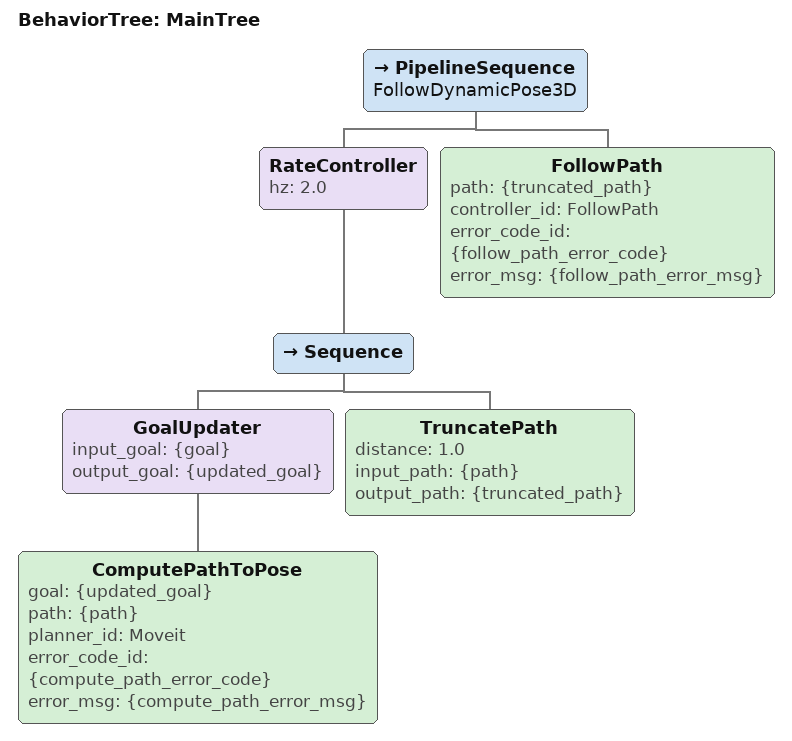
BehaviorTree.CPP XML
<root BTCPP_format="4" main_tree_to_execute="MainTree">
  <BehaviorTree ID="MainTree">
    <PipelineSequence name="FollowDynamicPose3D">
      <RateController hz="2.0">
        <Sequence>
          <GoalUpdater input_goal="{goal}" output_goal="{updated_goal}">
            <ComputePathToPose goal="{updated_goal}"
                               path="{path}"
                               planner_id="Moveit"
                               error_code_id="{compute_path_error_code}"
                               error_msg="{compute_path_error_msg}"/>
          </GoalUpdater>

          <TruncatePath distance="1.0"
                        input_path="{path}"
                        output_path="{truncated_path}"/>
        </Sequence>
      </RateController>

      <FollowPath path="{truncated_path}"
                  controller_id="FollowPath"
                  error_code_id="{follow_path_error_code}"
                  error_msg="{follow_path_error_msg}"/>
    </PipelineSequence>
  </BehaviorTree>
</root>
